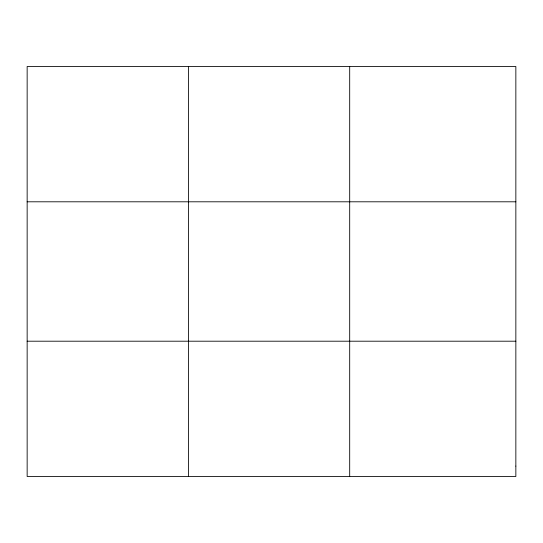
<?xml version="1.0" encoding="UTF-8"?>
<svg xmlns="http://www.w3.org/2000/svg" width="543" height="543" viewBox="0 0 543 543"><rect width="100%" height="100%" fill="white"/><g stroke="black" fill="none" stroke-linecap="round" stroke-linejoin="round"><path stroke-width="0.81" d="M188.421 476.496L188.421 66.504M349.692 476.496L349.692 66.504M27.15 201.799L515.85 201.799M27.15 341.201L515.85 341.201M515.85 466.091L515.85 476.496L27.15 476.496L27.15 66.504L515.85 66.504L515.85 466.091"/></g></svg>
